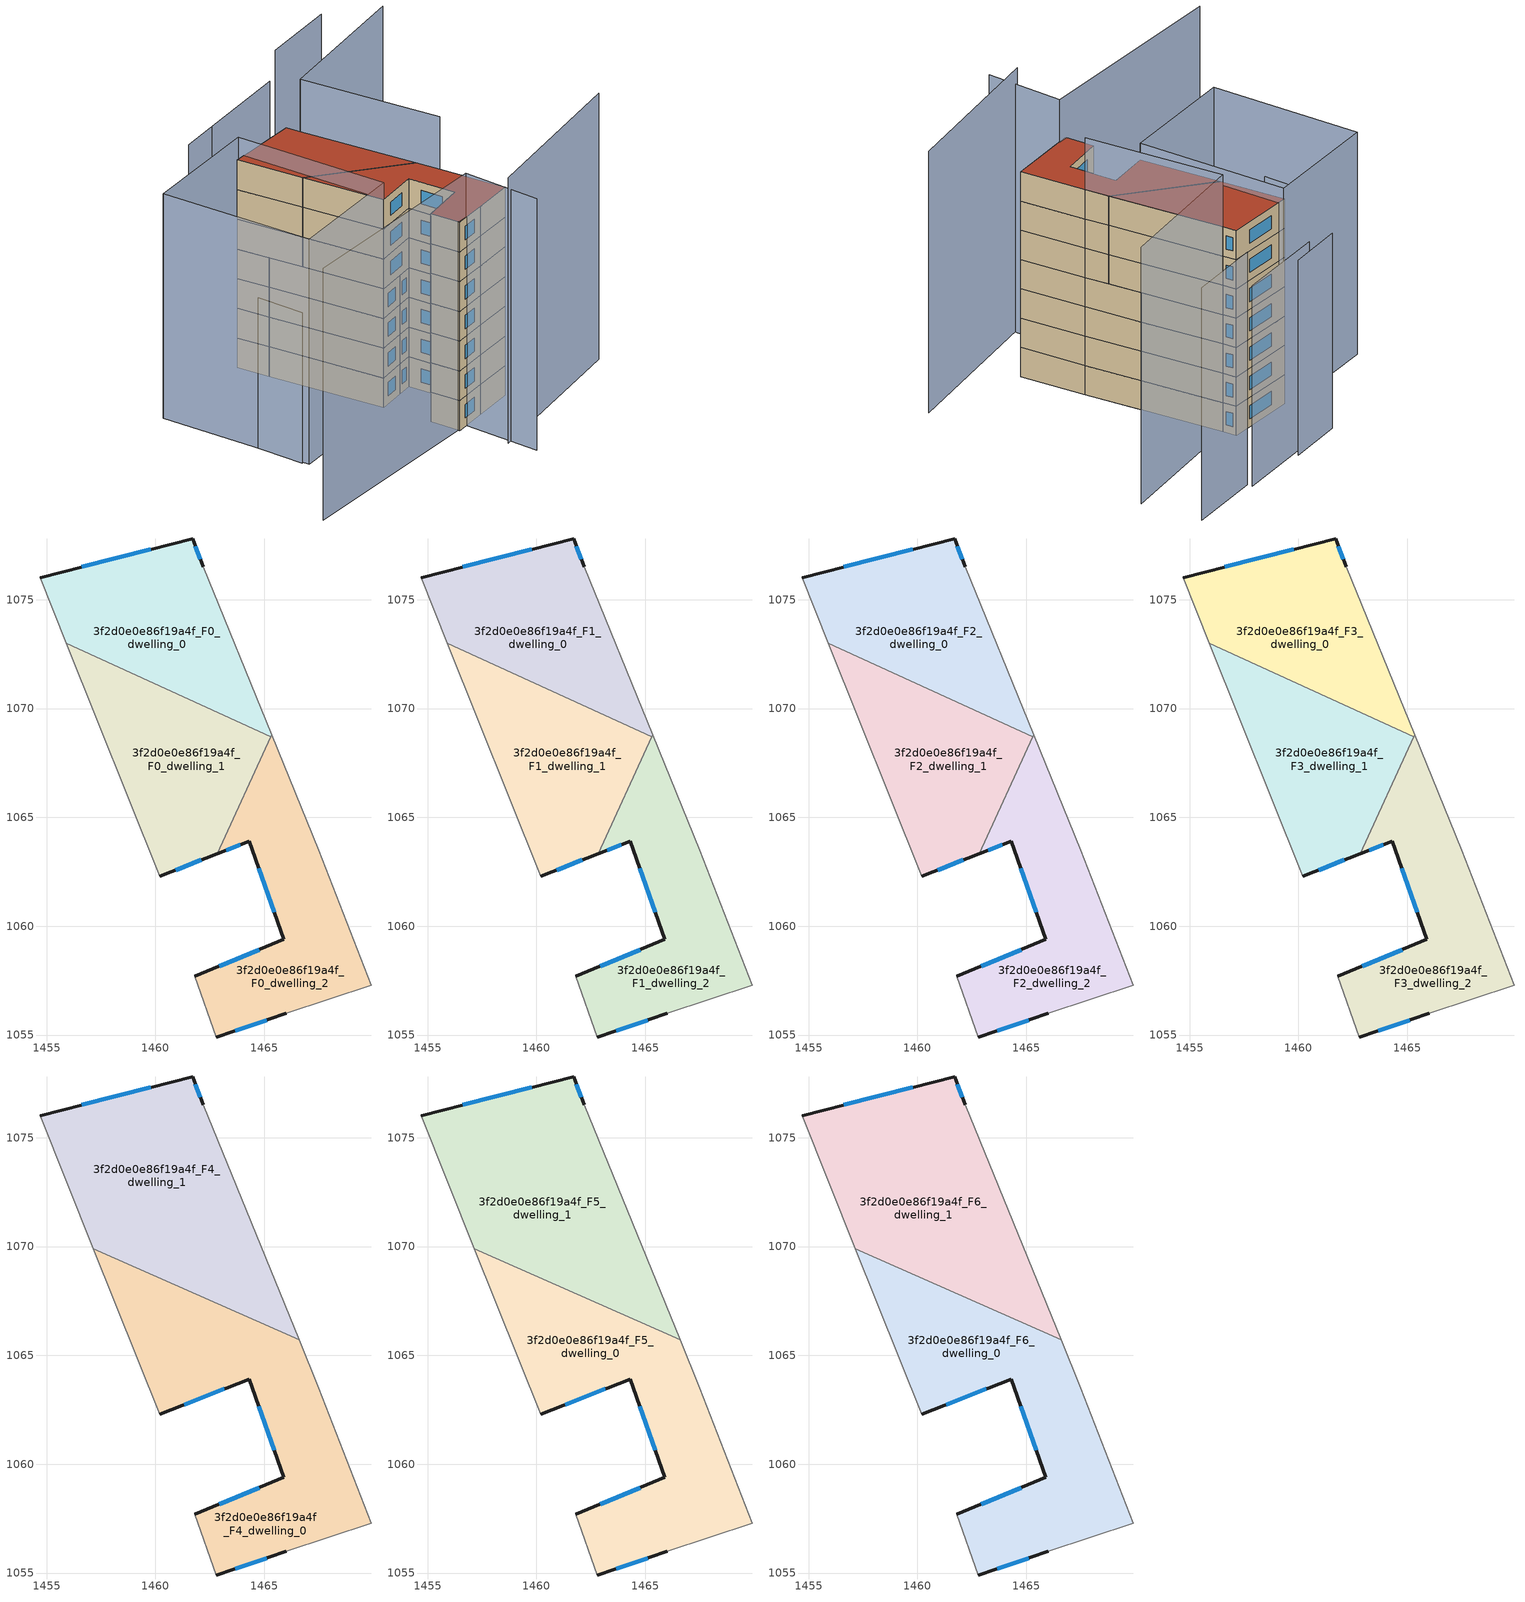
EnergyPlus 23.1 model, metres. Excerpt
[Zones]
3f2d0e0e86f19a4f_F0_dwelling_0
 floor ground (EU_floor_Construction): 1462.2,1076.51 1465.34,1068.79 1465.3,1068.7 1455.9,1073.01 1454.69,1076.01 1461.7,1077.81 z0
 wall outside (EU_wall_Construction): 1462.2,1076.51 1461.7,1077.81 1454.69,1076.01 z0:3
 wall adiabatic (EU_wall_Construction): 1465.34,1068.79 1462.2,1076.51 / 1454.69,1076.01 1455.9,1073.01 z0:3
 wall to 3f2d0e0e86f19a4f_F0_dwelling_1 (EU_wall_Construction): 1455.9,1073.01 1465.3,1068.7 z0:3
 wall to 3f2d0e0e86f19a4f_F0_dwelling_2 (EU_wall_Construction): 1465.3,1068.7 1465.34,1068.79 z0:3
 window (EU_Window_Construction): 1462.06,1076.87 1461.84,1077.45 / 1459.77,1077.31 1456.62,1076.5 z0.83:2.17
3f2d0e0e86f19a4f_F0_dwelling_1
 floor ground (EU_floor_Construction): 1465.3,1068.7 1462.84,1063.33 1460.19,1062.3 1455.9,1073.01 z0
 wall outside (EU_wall_Construction): 1460.19,1062.3 1462.84,1063.33 z0:3
 wall adiabatic (EU_wall_Construction): 1455.9,1073.01 1460.19,1062.3 z0:3
 wall to 3f2d0e0e86f19a4f_F0_dwelling_2 (EU_wall_Construction): 1462.84,1063.33 1465.3,1068.7 z0:3
 window (EU_Window_Construction): 1460.92,1062.58 1462.11,1063.05 z0.83:2.17
3f2d0e0e86f19a4f_F0_dwelling_2
 floor ground (EU_floor_Construction): 1465.34,1068.79 1467.5,1063.5 1469.9,1057.29 1466,1055.99 1462.79,1054.89 1461.79,1057.69 1465.9,1059.39 1464.3,1063.9 1462.84,1063.33 z0
 wall outside (EU_wall_Construction): 1462.79,1054.89 1466,1055.99 / 1462.84,1063.33 1464.3,1063.9 1465.9,1059.39 1461.79,1057.69 z0:3
 wall adiabatic (EU_wall_Construction): 1461.79,1057.69 1462.79,1054.89 / 1466,1055.99 1469.9,1057.29 1467.5,1063.5 1465.34,1068.79 z0:3
 window (EU_Window_Construction): 1463.68,1055.19 1465.11,1055.69 / 1464.77,1058.93 1462.92,1058.16 / 1464.74,1062.66 1465.46,1060.63 / 1463.24,1063.49 1463.9,1063.74 z0.83:2.17
3f2d0e0e86f19a4f_F1_dwelling_0
 floor to 3f2d0e0e86f19a4f_F0_dwelling_0 (EU_floor_Construction): 1462.2,1076.51 1465.34,1068.79 1465.3,1068.7 1455.9,1073.01 1454.69,1076.01 1461.7,1077.81 z3
 wall outside (EU_wall_Construction): 1462.2,1076.51 1461.7,1077.81 1454.69,1076.01 z3:6
 wall adiabatic (EU_wall_Construction): 1465.34,1068.79 1462.2,1076.51 / 1454.69,1076.01 1455.9,1073.01 z3:6
 wall to 3f2d0e0e86f19a4f_F1_dwelling_1 (EU_wall_Construction): 1455.9,1073.01 1465.3,1068.7 z3:6
 wall to 3f2d0e0e86f19a4f_F1_dwelling_2 (EU_wall_Construction): 1465.3,1068.7 1465.34,1068.79 z3:6
 window (EU_Window_Construction): 1462.06,1076.87 1461.84,1077.45 / 1459.77,1077.31 1456.62,1076.5 z3.83:5.17
3f2d0e0e86f19a4f_F1_dwelling_1
 floor to 3f2d0e0e86f19a4f_F0_dwelling_1 (EU_floor_Construction): 1465.3,1068.7 1462.84,1063.33 1460.19,1062.3 1455.9,1073.01 z3
 wall outside (EU_wall_Construction): 1460.19,1062.3 1462.84,1063.33 z3:6
 wall adiabatic (EU_wall_Construction): 1455.9,1073.01 1460.19,1062.3 z3:6
 wall to 3f2d0e0e86f19a4f_F1_dwelling_2 (EU_wall_Construction): 1462.84,1063.33 1465.3,1068.7 z3:6
 window (EU_Window_Construction): 1460.92,1062.58 1462.11,1063.05 z3.83:5.17
3f2d0e0e86f19a4f_F1_dwelling_2
 floor to 3f2d0e0e86f19a4f_F0_dwelling_2 (EU_floor_Construction): 1465.34,1068.79 1467.5,1063.5 1469.9,1057.29 1466,1055.99 1462.79,1054.89 1461.79,1057.69 1465.9,1059.39 1464.3,1063.9 1462.84,1063.33 z3
 wall outside (EU_wall_Construction): 1462.79,1054.89 1466,1055.99 / 1462.84,1063.33 1464.3,1063.9 1465.9,1059.39 1461.79,1057.69 z3:6
 wall adiabatic (EU_wall_Construction): 1461.79,1057.69 1462.79,1054.89 / 1466,1055.99 1469.9,1057.29 1467.5,1063.5 1465.34,1068.79 z3:6
 window (EU_Window_Construction): 1463.68,1055.19 1465.11,1055.69 / 1464.77,1058.93 1462.92,1058.16 / 1464.74,1062.66 1465.46,1060.63 / 1463.24,1063.49 1463.9,1063.74 z3.83:5.17
3f2d0e0e86f19a4f_F2_dwelling_0
 floor to 3f2d0e0e86f19a4f_F1_dwelling_0 (EU_floor_Construction): 1462.2,1076.51 1465.34,1068.79 1465.3,1068.7 1455.9,1073.01 1454.69,1076.01 1461.7,1077.81 z6
 wall outside (EU_wall_Construction): 1462.2,1076.51 1461.7,1077.81 1454.69,1076.01 z6:9
 wall adiabatic (EU_wall_Construction): 1465.34,1068.79 1462.2,1076.51 / 1454.69,1076.01 1455.9,1073.01 z6:9
 wall to 3f2d0e0e86f19a4f_F2_dwelling_1 (EU_wall_Construction): 1455.9,1073.01 1465.3,1068.7 z6:9
 wall to 3f2d0e0e86f19a4f_F2_dwelling_2 (EU_wall_Construction): 1465.3,1068.7 1465.34,1068.79 z6:9
 window (EU_Window_Construction): 1462.06,1076.87 1461.84,1077.45 / 1459.77,1077.31 1456.62,1076.5 z6.83:8.17
3f2d0e0e86f19a4f_F2_dwelling_1
 floor to 3f2d0e0e86f19a4f_F1_dwelling_1 (EU_floor_Construction): 1465.3,1068.7 1462.84,1063.33 1460.19,1062.3 1455.9,1073.01 z6
 wall outside (EU_wall_Construction): 1460.19,1062.3 1462.84,1063.33 z6:9
 wall adiabatic (EU_wall_Construction): 1455.9,1073.01 1460.19,1062.3 z6:9
 wall to 3f2d0e0e86f19a4f_F2_dwelling_2 (EU_wall_Construction): 1462.84,1063.33 1465.3,1068.7 z6:9
 window (EU_Window_Construction): 1460.92,1062.58 1462.11,1063.05 z6.83:8.17
3f2d0e0e86f19a4f_F2_dwelling_2
 floor to 3f2d0e0e86f19a4f_F1_dwelling_2 (EU_floor_Construction): 1465.34,1068.79 1467.5,1063.5 1469.9,1057.29 1466,1055.99 1462.79,1054.89 1461.79,1057.69 1465.9,1059.39 1464.3,1063.9 1462.84,1063.33 z6
 wall outside (EU_wall_Construction): 1462.79,1054.89 1466,1055.99 / 1462.84,1063.33 1464.3,1063.9 1465.9,1059.39 1461.79,1057.69 z6:9
 wall adiabatic (EU_wall_Construction): 1461.79,1057.69 1462.79,1054.89 / 1466,1055.99 1469.9,1057.29 1467.5,1063.5 1465.34,1068.79 z6:9
 window (EU_Window_Construction): 1463.68,1055.19 1465.11,1055.69 / 1464.77,1058.93 1462.92,1058.16 / 1464.74,1062.66 1465.46,1060.63 / 1463.24,1063.49 1463.9,1063.74 z6.83:8.17
3f2d0e0e86f19a4f_F3_dwelling_0
 floor to 3f2d0e0e86f19a4f_F2_dwelling_0 (EU_floor_Construction): 1462.2,1076.51 1465.34,1068.79 1465.3,1068.7 1455.9,1073.01 1454.69,1076.01 1461.7,1077.81 z9
 wall outside (EU_wall_Construction): 1462.2,1076.51 1461.7,1077.81 1454.69,1076.01 z9:12
 wall adiabatic (EU_wall_Construction): 1465.34,1068.79 1462.2,1076.51 / 1454.69,1076.01 1455.9,1073.01 z9:12
 wall to 3f2d0e0e86f19a4f_F3_dwelling_1 (EU_wall_Construction): 1455.9,1073.01 1465.3,1068.7 z9:12
 wall to 3f2d0e0e86f19a4f_F3_dwelling_2 (EU_wall_Construction): 1465.3,1068.7 1465.34,1068.79 z9:12
 window (EU_Window_Construction): 1462.06,1076.87 1461.84,1077.45 / 1459.77,1077.31 1456.62,1076.5 z9.83:11.17
3f2d0e0e86f19a4f_F3_dwelling_1
 floor to 3f2d0e0e86f19a4f_F2_dwelling_1 (EU_floor_Construction): 1465.3,1068.7 1462.84,1063.33 1460.19,1062.3 1455.9,1073.01 z9
 wall outside (EU_wall_Construction): 1460.19,1062.3 1462.84,1063.33 z9:12
 wall adiabatic (EU_wall_Construction): 1455.9,1073.01 1460.19,1062.3 z9:12
 wall to 3f2d0e0e86f19a4f_F3_dwelling_2 (EU_wall_Construction): 1462.84,1063.33 1465.3,1068.7 z9:12
 window (EU_Window_Construction): 1460.92,1062.58 1462.11,1063.05 z9.83:11.17
3f2d0e0e86f19a4f_F3_dwelling_2
 floor to 3f2d0e0e86f19a4f_F2_dwelling_2 (EU_floor_Construction): 1465.34,1068.79 1467.5,1063.5 1469.9,1057.29 1466,1055.99 1462.79,1054.89 1461.79,1057.69 1465.9,1059.39 1464.3,1063.9 1462.84,1063.33 z9
 wall outside (EU_wall_Construction): 1462.79,1054.89 1466,1055.99 / 1462.84,1063.33 1464.3,1063.9 1465.9,1059.39 1461.79,1057.69 z9:12
 wall adiabatic (EU_wall_Construction): 1461.79,1057.69 1462.79,1054.89 / 1466,1055.99 1469.9,1057.29 1467.5,1063.5 1465.34,1068.79 z9:12
 window (EU_Window_Construction): 1463.68,1055.19 1465.11,1055.69 / 1464.77,1058.93 1462.92,1058.16 / 1464.74,1062.66 1465.46,1060.63 / 1463.24,1063.49 1463.9,1063.74 z9.83:11.17
3f2d0e0e86f19a4f_F4_dwelling_0
 floor to 3f2d0e0e86f19a4f_F3_dwelling_2 (EU_floor_Construction): 1466.6,1065.71 1467.5,1063.5 1469.9,1057.29 1466,1055.99 1462.79,1054.89 1461.79,1057.69 1465.9,1059.39 1464.3,1063.9 1462.84,1063.33 1464.38,1066.69 z12
 floor to 3f2d0e0e86f19a4f_F3_dwelling_1 (EU_floor_Construction): 1464.38,1066.69 1462.84,1063.33 1460.19,1062.3 1457.15,1069.9 z12
 wall outside (EU_wall_Construction): 1460.19,1062.3 1464.3,1063.9 1465.9,1059.39 1461.79,1057.69 / 1462.79,1054.89 1466,1055.99 z12:15
 wall adiabatic (EU_wall_Construction): 1461.79,1057.69 1462.79,1054.89 / 1457.14,1069.9 1460.19,1062.3 / 1466,1055.99 1469.9,1057.29 1467.5,1063.5 1466.6,1065.71 z12:15
 wall to 3f2d0e0e86f19a4f_F4_dwelling_1 (EU_wall_Construction): 1466.6,1065.71 1457.14,1069.9 z12:15
 window (EU_Window_Construction): 1464.77,1058.93 1462.92,1058.16 / 1464.74,1062.66 1465.46,1060.63 / 1461.32,1062.74 1463.17,1063.46 / 1463.68,1055.19 1465.11,1055.69 z12.83:14.17
3f2d0e0e86f19a4f_F4_dwelling_1
 floor to 3f2d0e0e86f19a4f_F3_dwelling_0 (EU_floor_Construction): 1462.2,1076.51 1465.34,1068.79 1465.3,1068.7 1455.9,1073.01 1454.69,1076.01 1461.7,1077.81 z12
 floor to 3f2d0e0e86f19a4f_F3_dwelling_2 (EU_floor_Construction): 1465.34,1068.79 1466.6,1065.71 1464.38,1066.69 z12
 floor to 3f2d0e0e86f19a4f_F3_dwelling_1 (EU_floor_Construction): 1465.3,1068.7 1464.38,1066.69 1457.15,1069.9 1455.9,1073.01 z12
 wall outside (EU_wall_Construction): 1462.2,1076.51 1461.7,1077.81 1454.69,1076.01 z12:15
 wall adiabatic (EU_wall_Construction): 1466.6,1065.71 1462.2,1076.51 / 1454.69,1076.01 1457.14,1069.9 z12:15
 window (EU_Window_Construction): 1459.77,1077.31 1456.62,1076.5 / 1462.06,1076.87 1461.84,1077.45 z12.83:14.17
3f2d0e0e86f19a4f_F5_dwelling_0
 floor to 3f2d0e0e86f19a4f_F4_dwelling_0 (EU_floor_Construction): 1466.6,1065.71 1467.5,1063.5 1469.9,1057.29 1466,1055.99 1462.79,1054.89 1461.79,1057.69 1465.9,1059.39 1464.3,1063.9 1460.19,1062.3 1457.14,1069.9 z15
 wall outside (EU_wall_Construction): 1460.19,1062.3 1464.3,1063.9 1465.9,1059.39 1461.79,1057.69 / 1462.79,1054.89 1466,1055.99 z15:18
 wall adiabatic (EU_wall_Construction): 1461.79,1057.69 1462.79,1054.89 / 1457.14,1069.9 1460.19,1062.3 / 1466,1055.99 1469.9,1057.29 1467.5,1063.5 1466.6,1065.71 z15:18
 wall to 3f2d0e0e86f19a4f_F5_dwelling_1 (EU_wall_Construction): 1466.6,1065.71 1457.14,1069.9 z15:18
 window (EU_Window_Construction): 1464.77,1058.93 1462.92,1058.16 / 1464.74,1062.66 1465.46,1060.63 / 1461.32,1062.74 1463.17,1063.46 / 1463.68,1055.19 1465.11,1055.69 z15.83:17.17
3f2d0e0e86f19a4f_F5_dwelling_1
 floor to 3f2d0e0e86f19a4f_F4_dwelling_1 (EU_floor_Construction): 1462.2,1076.51 1466.6,1065.71 1457.14,1069.9 1454.69,1076.01 1461.7,1077.81 z15
 wall outside (EU_wall_Construction): 1462.2,1076.51 1461.7,1077.81 1454.69,1076.01 z15:18
 wall adiabatic (EU_wall_Construction): 1466.6,1065.71 1462.2,1076.51 / 1454.69,1076.01 1457.14,1069.9 z15:18
 window (EU_Window_Construction): 1459.77,1077.31 1456.62,1076.5 / 1462.06,1076.87 1461.84,1077.45 z15.83:17.17
3f2d0e0e86f19a4f_F6_dwelling_0
 floor to 3f2d0e0e86f19a4f_F5_dwelling_0 (EU_floor_Construction): 1466.6,1065.71 1467.5,1063.5 1469.9,1057.29 1466,1055.99 1462.79,1054.89 1461.79,1057.69 1465.9,1059.39 1464.3,1063.9 1460.19,1062.3 1457.14,1069.9 z18
 wall outside (EU_wall_Construction): 1460.19,1062.3 1464.3,1063.9 1465.9,1059.39 1461.79,1057.69 / 1462.79,1054.89 1466,1055.99 z18:21
 wall adiabatic (EU_wall_Construction): 1461.79,1057.69 1462.79,1054.89 / 1457.14,1069.9 1460.19,1062.3 / 1466,1055.99 1469.9,1057.29 1467.5,1063.5 1466.6,1065.71 z18:21
 wall to 3f2d0e0e86f19a4f_F6_dwelling_1 (EU_wall_Construction): 1466.6,1065.71 1457.14,1069.9 z18:21
 window (EU_Window_Construction): 1464.77,1058.93 1462.92,1058.16 / 1464.74,1062.66 1465.46,1060.63 / 1461.32,1062.74 1463.17,1063.46 / 1463.68,1055.19 1465.11,1055.69 z18.83:20.17
 roof outside (EU_roof_Construction): 1469.9,1057.29 1467.5,1063.5 1466.6,1065.71 1457.14,1069.9 1460.19,1062.3 1464.3,1063.9 1465.9,1059.39 1461.79,1057.69 1462.79,1054.89 1466,1055.99 z21
3f2d0e0e86f19a4f_F6_dwelling_1
 floor to 3f2d0e0e86f19a4f_F5_dwelling_1 (EU_floor_Construction): 1462.2,1076.51 1466.6,1065.71 1457.14,1069.9 1454.69,1076.01 1461.7,1077.81 z18
 wall outside (EU_wall_Construction): 1462.2,1076.51 1461.7,1077.81 1454.69,1076.01 z18:21
 wall adiabatic (EU_wall_Construction): 1466.6,1065.71 1462.2,1076.51 / 1454.69,1076.01 1457.14,1069.9 z18:21
 window (EU_Window_Construction): 1459.77,1077.31 1456.62,1076.5 / 1462.06,1076.87 1461.84,1077.45 z18.83:20.17
 roof outside (EU_roof_Construction): 1466.6,1065.71 1462.2,1076.51 1461.7,1077.81 1454.69,1076.01 1457.14,1069.9 z21
shading: 1464.67,1050.38 1480.43,1057.24 z0:26.8; 1443.28,1049.89 1463.83,1055.32 / 1463.83,1055.32 1465.81,1047.82 z0:25.4; 1460.76,1062.45 1462.79,1054.89 z0:17.7; 1444.27,1073.12 1448.3,1059 z0:15.2; 1448.67,1058.5 1443.89,1073.01 / 1443.89,1073.01 1455.41,1076.81 / 1455.41,1076.81 1460.19,1062.3 / 1460.19,1062.3 1448.67,1058.5 z0:22.7; 1467.5,1063.48 1462.2,1076.51 / 1462.2,1076.51 1476.16,1082.19 z0:26.3; 1459.7,1084.11 1454.19,1082.2 z0:20; 1466.41,1085.91 1457.35,1082.8 z0:20.5; 1473.83,1087.89 1466.58,1085.4 z0:23.8
[Building]
EU S2 Campaign: North Axis=0; Terrain=City; Solar Distribution=FullExterior
[Site:Location]
Lyon-Bron: Latitude=45.75; Longitude=5; Time Zone=1; Elevation=198
[SizingPeriod:WeatherFileDays]
AnnualSizingPeriod: Begin Month=1; Begin Day of Month=1; End Month=12; End Day of Month=31; Day of Week for Start Day=Monday; Use Weather File Daylight Saving Period=No; Use Weather File Rain and Snow Indicators=No
[MATERIAL]
EU_InternalMass_Material: Roughness=MediumRough; Thickness=0.1; Conductivity=1; Density=1800; Specific Heat=900; Thermal Absorptance=0.9; Solar Absorptance=0.7; Visible Absorptance=0.7
[MATERIAL:NOMASS] Roughness=MediumRough; Thermal Absorptance=0.9; Solar Absorptance=0.7; Visible Absorptance=0.7
Name | Thermal Resistance
EU_wall_NoMass | 0.87146
EU_roof_NoMass | 0.842276
EU_floor_NoMass | 0.496999
[WINDOWMATERIAL:SIMPLEGLAZINGSYSTEM]
EU_Window_SimpleGlazing: UFactor=2.2525; Solar Heat Gain Coefficient=0.76; Visible Transmittance=0.76
[CONSTRUCTION]
EU_wall_Construction: EU_wall_NoMass
EU_roof_Construction: EU_roof_NoMass
EU_floor_Construction: EU_floor_NoMass
EU_Window_Construction: EU_Window_SimpleGlazing
EU_InternalMass_Construction: EU_InternalMass_Material
[ZONE] Type=1; Multiplier=1; Ceiling Height=autocalculate; Floor Area=autocalculate; Part of Total Floor Area=Yes
Name | Volume
3f2d0e0e86f19a4f_F0_dwelling_0; 3f2d0e0e86f19a4f_F1_dwelling_0; 3f2d0e0e86f19a4f_F2_dwelling_0; 3f2d0e0e86f19a4f_F3_dwelling_0 | 140.739
3f2d0e0e86f19a4f_F4_dwelling_0; 3f2d0e0e86f19a4f_F5_dwelling_0; 3f2d0e0e86f19a4f_F6_dwelling_0 | 211.133
3f2d0e0e86f19a4f_F0_dwelling_1; 3f2d0e0e86f19a4f_F1_dwelling_1; 3f2d0e0e86f19a4f_F2_dwelling_1; 3f2d0e0e86f19a4f_F3_dwelling_1 | 140.751
3f2d0e0e86f19a4f_F4_dwelling_1; 3f2d0e0e86f19a4f_F5_dwelling_1; 3f2d0e0e86f19a4f_F6_dwelling_1 | 211.128
3f2d0e0e86f19a4f_F0_dwelling_2; 3f2d0e0e86f19a4f_F1_dwelling_2; 3f2d0e0e86f19a4f_F2_dwelling_2; 3f2d0e0e86f19a4f_F3_dwelling_2 | 140.754
[INTERNALMASS] Construction=EU_InternalMass_Construction
Name | Zone or ZoneList | Surface Area
3f2d0e0e86f19a4f_F0_dwelling_0_EU_InternalMass | 3f2d0e0e86f19a4f_F0_dwelling_0 | 46.9138
3f2d0e0e86f19a4f_F0_dwelling_1_EU_InternalMass | 3f2d0e0e86f19a4f_F0_dwelling_1 | 46.9187
3f2d0e0e86f19a4f_F0_dwelling_2_EU_InternalMass | 3f2d0e0e86f19a4f_F0_dwelling_2 | 46.9178
3f2d0e0e86f19a4f_F1_dwelling_0_EU_InternalMass | 3f2d0e0e86f19a4f_F1_dwelling_0 | 46.9138
3f2d0e0e86f19a4f_F1_dwelling_1_EU_InternalMass | 3f2d0e0e86f19a4f_F1_dwelling_1 | 46.9187
3f2d0e0e86f19a4f_F1_dwelling_2_EU_InternalMass | 3f2d0e0e86f19a4f_F1_dwelling_2 | 46.9178
3f2d0e0e86f19a4f_F2_dwelling_0_EU_InternalMass | 3f2d0e0e86f19a4f_F2_dwelling_0 | 46.9138
3f2d0e0e86f19a4f_F2_dwelling_1_EU_InternalMass | 3f2d0e0e86f19a4f_F2_dwelling_1 | 46.9187
3f2d0e0e86f19a4f_F2_dwelling_2_EU_InternalMass | 3f2d0e0e86f19a4f_F2_dwelling_2 | 46.9178
3f2d0e0e86f19a4f_F3_dwelling_0_EU_InternalMass | 3f2d0e0e86f19a4f_F3_dwelling_0 | 46.9138
3f2d0e0e86f19a4f_F3_dwelling_1_EU_InternalMass | 3f2d0e0e86f19a4f_F3_dwelling_1 | 46.9187
3f2d0e0e86f19a4f_F3_dwelling_2_EU_InternalMass | 3f2d0e0e86f19a4f_F3_dwelling_2 | 46.9178
3f2d0e0e86f19a4f_F4_dwelling_0_EU_InternalMass | 3f2d0e0e86f19a4f_F4_dwelling_0 | 70.3773
3f2d0e0e86f19a4f_F4_dwelling_1_EU_InternalMass | 3f2d0e0e86f19a4f_F4_dwelling_1 | 70.3762
3f2d0e0e86f19a4f_F5_dwelling_0_EU_InternalMass | 3f2d0e0e86f19a4f_F5_dwelling_0 | 70.3773
3f2d0e0e86f19a4f_F5_dwelling_1_EU_InternalMass | 3f2d0e0e86f19a4f_F5_dwelling_1 | 70.3762
3f2d0e0e86f19a4f_F6_dwelling_0_EU_InternalMass | 3f2d0e0e86f19a4f_F6_dwelling_0 | 70.3773
3f2d0e0e86f19a4f_F6_dwelling_1_EU_InternalMass | 3f2d0e0e86f19a4f_F6_dwelling_1 | 70.3762
[OTHEREQUIPMENT] Fuel Type=Electricity; Design Level Calculation Method=Watts/Area; Power per Zone Floor Area=1; Fraction Latent=0; Fraction Radiant=0; Fraction Lost=0; Carbon Dioxide Generation Rate=0; EndUse Subcategory=EU_Step8_InternalGains
Name | Zone or ZoneList or Space or SpaceList | Schedule
EU_Step8_InternalGain_3f2d0e0e86f19a4f_F0_dwelling_0_f000 | 3f2d0e0e86f19a4f_F0_dwelling_0 | EU_Step8_GainSchedule_3f2d0e0e86f19a4f_F0_dwelling_0_f000
EU_Step8_InternalGain_3f2d0e0e86f19a4f_F0_dwelling_1_f000 | 3f2d0e0e86f19a4f_F0_dwelling_1 | EU_Step8_GainSchedule_3f2d0e0e86f19a4f_F0_dwelling_1_f000
EU_Step8_InternalGain_3f2d0e0e86f19a4f_F0_dwelling_2_f000 | 3f2d0e0e86f19a4f_F0_dwelling_2 | EU_Step8_GainSchedule_3f2d0e0e86f19a4f_F0_dwelling_2_f000
EU_Step8_InternalGain_3f2d0e0e86f19a4f_F1_dwelling_0_f000 | 3f2d0e0e86f19a4f_F1_dwelling_0 | EU_Step8_GainSchedule_3f2d0e0e86f19a4f_F1_dwelling_0_f000
EU_Step8_InternalGain_3f2d0e0e86f19a4f_F1_dwelling_1_f000 | 3f2d0e0e86f19a4f_F1_dwelling_1 | EU_Step8_GainSchedule_3f2d0e0e86f19a4f_F1_dwelling_1_f000
EU_Step8_InternalGain_3f2d0e0e86f19a4f_F1_dwelling_2_f000 | 3f2d0e0e86f19a4f_F1_dwelling_2 | EU_Step8_GainSchedule_3f2d0e0e86f19a4f_F1_dwelling_2_f000
EU_Step8_InternalGain_3f2d0e0e86f19a4f_F2_dwelling_0_f000 | 3f2d0e0e86f19a4f_F2_dwelling_0 | EU_Step8_GainSchedule_3f2d0e0e86f19a4f_F2_dwelling_0_f000
EU_Step8_InternalGain_3f2d0e0e86f19a4f_F2_dwelling_1_f000 | 3f2d0e0e86f19a4f_F2_dwelling_1 | EU_Step8_GainSchedule_3f2d0e0e86f19a4f_F2_dwelling_1_f000
EU_Step8_InternalGain_3f2d0e0e86f19a4f_F2_dwelling_2_f000 | 3f2d0e0e86f19a4f_F2_dwelling_2 | EU_Step8_GainSchedule_3f2d0e0e86f19a4f_F2_dwelling_2_f000
EU_Step8_InternalGain_3f2d0e0e86f19a4f_F3_dwelling_0_f000 | 3f2d0e0e86f19a4f_F3_dwelling_0 | EU_Step8_GainSchedule_3f2d0e0e86f19a4f_F3_dwelling_0_f000
EU_Step8_InternalGain_3f2d0e0e86f19a4f_F3_dwelling_1_f000 | 3f2d0e0e86f19a4f_F3_dwelling_1 | EU_Step8_GainSchedule_3f2d0e0e86f19a4f_F3_dwelling_1_f000
EU_Step8_InternalGain_3f2d0e0e86f19a4f_F3_dwelling_2_f000 | 3f2d0e0e86f19a4f_F3_dwelling_2 | EU_Step8_GainSchedule_3f2d0e0e86f19a4f_F3_dwelling_2_f000
EU_Step8_InternalGain_3f2d0e0e86f19a4f_F4_dwelling_0_f000 | 3f2d0e0e86f19a4f_F4_dwelling_0 | EU_Step8_GainSchedule_3f2d0e0e86f19a4f_F4_dwelling_0_f000
EU_Step8_InternalGain_3f2d0e0e86f19a4f_F4_dwelling_1_f000 | 3f2d0e0e86f19a4f_F4_dwelling_1 | EU_Step8_GainSchedule_3f2d0e0e86f19a4f_F4_dwelling_1_f000
EU_Step8_InternalGain_3f2d0e0e86f19a4f_F5_dwelling_0_f000 | 3f2d0e0e86f19a4f_F5_dwelling_0 | EU_Step8_GainSchedule_3f2d0e0e86f19a4f_F5_dwelling_0_f000
EU_Step8_InternalGain_3f2d0e0e86f19a4f_F5_dwelling_1_f000 | 3f2d0e0e86f19a4f_F5_dwelling_1 | EU_Step8_GainSchedule_3f2d0e0e86f19a4f_F5_dwelling_1_f000
EU_Step8_InternalGain_3f2d0e0e86f19a4f_F6_dwelling_0_f000 | 3f2d0e0e86f19a4f_F6_dwelling_0 | EU_Step8_GainSchedule_3f2d0e0e86f19a4f_F6_dwelling_0_f000
EU_Step8_InternalGain_3f2d0e0e86f19a4f_F6_dwelling_1_f000 | 3f2d0e0e86f19a4f_F6_dwelling_1 | EU_Step8_GainSchedule_3f2d0e0e86f19a4f_F6_dwelling_1_f000
[ZONEVENTILATION:DESIGNFLOWRATE] Schedule=EU_AlwaysOn; Design Flow Rate Calculation Method=AirChanges/Hour; Air Changes per Hour=0.425; Ventilation Type=Natural; Fan Pressure Rise=0; Fan Total Efficiency=1; Constant Term Coefficient=1; Temperature Term Coefficient=0; Velocity Term Coefficient=0; Velocity Squared Term Coefficient=0; Minimum Indoor Temperature=-100; Maximum Indoor Temperature=100; Delta Temperature=-100; Minimum Outdoor Temperature=-100; Maximum Outdoor Temperature=100; Maximum Wind Speed=40
Name | Zone or ZoneList or Space or SpaceList
EU_ConstantAir_3f2d0e0e86f19a4f_F0_dwelling_0 | 3f2d0e0e86f19a4f_F0_dwelling_0
EU_ConstantAir_3f2d0e0e86f19a4f_F0_dwelling_1 | 3f2d0e0e86f19a4f_F0_dwelling_1
EU_ConstantAir_3f2d0e0e86f19a4f_F0_dwelling_2 | 3f2d0e0e86f19a4f_F0_dwelling_2
EU_ConstantAir_3f2d0e0e86f19a4f_F1_dwelling_0 | 3f2d0e0e86f19a4f_F1_dwelling_0
EU_ConstantAir_3f2d0e0e86f19a4f_F1_dwelling_1 | 3f2d0e0e86f19a4f_F1_dwelling_1
EU_ConstantAir_3f2d0e0e86f19a4f_F1_dwelling_2 | 3f2d0e0e86f19a4f_F1_dwelling_2
EU_ConstantAir_3f2d0e0e86f19a4f_F2_dwelling_0 | 3f2d0e0e86f19a4f_F2_dwelling_0
EU_ConstantAir_3f2d0e0e86f19a4f_F2_dwelling_1 | 3f2d0e0e86f19a4f_F2_dwelling_1
EU_ConstantAir_3f2d0e0e86f19a4f_F2_dwelling_2 | 3f2d0e0e86f19a4f_F2_dwelling_2
EU_ConstantAir_3f2d0e0e86f19a4f_F3_dwelling_0 | 3f2d0e0e86f19a4f_F3_dwelling_0
EU_ConstantAir_3f2d0e0e86f19a4f_F3_dwelling_1 | 3f2d0e0e86f19a4f_F3_dwelling_1
EU_ConstantAir_3f2d0e0e86f19a4f_F3_dwelling_2 | 3f2d0e0e86f19a4f_F3_dwelling_2
EU_ConstantAir_3f2d0e0e86f19a4f_F4_dwelling_0 | 3f2d0e0e86f19a4f_F4_dwelling_0
EU_ConstantAir_3f2d0e0e86f19a4f_F4_dwelling_1 | 3f2d0e0e86f19a4f_F4_dwelling_1
EU_ConstantAir_3f2d0e0e86f19a4f_F5_dwelling_0 | 3f2d0e0e86f19a4f_F5_dwelling_0
EU_ConstantAir_3f2d0e0e86f19a4f_F5_dwelling_1 | 3f2d0e0e86f19a4f_F5_dwelling_1
EU_ConstantAir_3f2d0e0e86f19a4f_F6_dwelling_0 | 3f2d0e0e86f19a4f_F6_dwelling_0
EU_ConstantAir_3f2d0e0e86f19a4f_F6_dwelling_1 | 3f2d0e0e86f19a4f_F6_dwelling_1
[HVACTEMPLATE:THERMOSTAT] Constant Heating Setpoint=20; Constant Cooling Setpoint=50
EU_HeatOnly_3f2d0e0e86f19a4f_F0_dwelling_0; EU_HeatOnly_3f2d0e0e86f19a4f_F0_dwelling_1; EU_HeatOnly_3f2d0e0e86f19a4f_F0_dwelling_2; EU_HeatOnly_3f2d0e0e86f19a4f_F1_dwelling_0; EU_HeatOnly_3f2d0e0e86f19a4f_F1_dwelling_1; EU_HeatOnly_3f2d0e0e86f19a4f_F1_dwelling_2; EU_HeatOnly_3f2d0e0e86f19a4f_F2_dwelling_0; EU_HeatOnly_3f2d0e0e86f19a4f_F2_dwelling_1; EU_HeatOnly_3f2d0e0e86f19a4f_F2_dwelling_2; EU_HeatOnly_3f2d0e0e86f19a4f_F3_dwelling_0; EU_HeatOnly_3f2d0e0e86f19a4f_F3_dwelling_1; EU_HeatOnly_3f2d0e0e86f19a4f_F3_dwelling_2; EU_HeatOnly_3f2d0e0e86f19a4f_F4_dwelling_0; EU_HeatOnly_3f2d0e0e86f19a4f_F4_dwelling_1; EU_HeatOnly_3f2d0e0e86f19a4f_F5_dwelling_0; EU_HeatOnly_3f2d0e0e86f19a4f_F5_dwelling_1; EU_HeatOnly_3f2d0e0e86f19a4f_F6_dwelling_0; EU_HeatOnly_3f2d0e0e86f19a4f_F6_dwelling_1
[HVACTEMPLATE:ZONE:IDEALLOADSAIRSYSTEM] System Availability Schedule=EU_AlwaysOn; Maximum Heating Supply Air Temperature=50; Minimum Cooling Supply Air Temperature=13; Maximum Heating Supply Air Humidity Ratio=0.0156; Minimum Cooling Supply Air Humidity Ratio=0.0077; Heating Limit=NoLimit; Cooling Limit=NoLimit; Heating Availability Schedule=EU_AlwaysOn; Cooling Availability Schedule=EU_CoolingOff; Dehumidification Control Type=ConstantSensibleHeatRatio; Cooling Sensible Heat Ratio=0.7; Dehumidification Setpoint=60; Humidification Control Type=None; Humidification Setpoint=30; Outdoor Air Method=None; Outdoor Air Flow Rate per Person=0.00944; Outdoor Air Flow Rate per Zone Floor Area=0; Outdoor Air Flow Rate per Zone=0; Demand Controlled Ventilation Type=None; Outdoor Air Economizer Type=NoEconomizer; Heat Recovery Type=None; Sensible Heat Recovery Effectiveness=0.7; Latent Heat Recovery Effectiveness=0.65
Name | Template Thermostat
3f2d0e0e86f19a4f_F0_dwelling_0 | EU_HeatOnly_3f2d0e0e86f19a4f_F0_dwelling_0
3f2d0e0e86f19a4f_F0_dwelling_1 | EU_HeatOnly_3f2d0e0e86f19a4f_F0_dwelling_1
3f2d0e0e86f19a4f_F0_dwelling_2 | EU_HeatOnly_3f2d0e0e86f19a4f_F0_dwelling_2
3f2d0e0e86f19a4f_F1_dwelling_0 | EU_HeatOnly_3f2d0e0e86f19a4f_F1_dwelling_0
3f2d0e0e86f19a4f_F1_dwelling_1 | EU_HeatOnly_3f2d0e0e86f19a4f_F1_dwelling_1
3f2d0e0e86f19a4f_F1_dwelling_2 | EU_HeatOnly_3f2d0e0e86f19a4f_F1_dwelling_2
3f2d0e0e86f19a4f_F2_dwelling_0 | EU_HeatOnly_3f2d0e0e86f19a4f_F2_dwelling_0
3f2d0e0e86f19a4f_F2_dwelling_1 | EU_HeatOnly_3f2d0e0e86f19a4f_F2_dwelling_1
3f2d0e0e86f19a4f_F2_dwelling_2 | EU_HeatOnly_3f2d0e0e86f19a4f_F2_dwelling_2
3f2d0e0e86f19a4f_F3_dwelling_0 | EU_HeatOnly_3f2d0e0e86f19a4f_F3_dwelling_0
3f2d0e0e86f19a4f_F3_dwelling_1 | EU_HeatOnly_3f2d0e0e86f19a4f_F3_dwelling_1
3f2d0e0e86f19a4f_F3_dwelling_2 | EU_HeatOnly_3f2d0e0e86f19a4f_F3_dwelling_2
3f2d0e0e86f19a4f_F4_dwelling_0 | EU_HeatOnly_3f2d0e0e86f19a4f_F4_dwelling_0
3f2d0e0e86f19a4f_F4_dwelling_1 | EU_HeatOnly_3f2d0e0e86f19a4f_F4_dwelling_1
3f2d0e0e86f19a4f_F5_dwelling_0 | EU_HeatOnly_3f2d0e0e86f19a4f_F5_dwelling_0
3f2d0e0e86f19a4f_F5_dwelling_1 | EU_HeatOnly_3f2d0e0e86f19a4f_F5_dwelling_1
3f2d0e0e86f19a4f_F6_dwelling_0 | EU_HeatOnly_3f2d0e0e86f19a4f_F6_dwelling_0
3f2d0e0e86f19a4f_F6_dwelling_1 | EU_HeatOnly_3f2d0e0e86f19a4f_F6_dwelling_1
[SIZING:ZONE] Zone Cooling Design Supply Air Temperature Input Method=SupplyAirTemperature; Zone Cooling Design Supply Air Temperature=13; Zone Heating Design Supply Air Temperature Input Method=SupplyAirTemperature; Zone Heating Design Supply Air Temperature=50; Zone Cooling Design Supply Air Humidity Ratio=0.008; Zone Heating Design Supply Air Humidity Ratio=0.008; Cooling Design Air Flow Method=DesignDay; Cooling Design Air Flow Rate=0; Cooling Minimum Air Flow per Zone Floor Area=0.000762; Cooling Minimum Air Flow=0; Cooling Minimum Air Flow Fraction=0.2; Heating Design Air Flow Method=DesignDay; Heating Design Air Flow Rate=0; Heating Maximum Air Flow per Zone Floor Area=0.002032; Heating Maximum Air Flow=0.141576; Heating Maximum Air Flow Fraction=0.3; Account for Dedicated Outdoor Air System=No; Dedicated Outdoor Air System Control Strategy=NeutralSupplyAir; Dedicated Outdoor Air Low Setpoint Temperature for Design=autosize; Dedicated Outdoor Air High Setpoint Temperature for Design=autosize; Zone Load Sizing Method=Sensible Load Only No Latent Load; Zone Latent Cooling Design Supply Air Humidity Ratio Input Method=HumidityRatioDifference; Zone Cooling Design Supply Air Humidity Ratio Difference=0.005; Zone Latent Heating Design Supply Air Humidity Ratio Input Method=HumidityRatioDifference; Zone Humidification Design Supply Air Humidity Ratio Difference=0.005
3f2d0e0e86f19a4f_F0_dwelling_0; 3f2d0e0e86f19a4f_F0_dwelling_1; 3f2d0e0e86f19a4f_F0_dwelling_2; 3f2d0e0e86f19a4f_F1_dwelling_0; 3f2d0e0e86f19a4f_F1_dwelling_1; 3f2d0e0e86f19a4f_F1_dwelling_2; 3f2d0e0e86f19a4f_F2_dwelling_0; 3f2d0e0e86f19a4f_F2_dwelling_1; 3f2d0e0e86f19a4f_F2_dwelling_2; 3f2d0e0e86f19a4f_F3_dwelling_0; 3f2d0e0e86f19a4f_F3_dwelling_1; 3f2d0e0e86f19a4f_F3_dwelling_2; 3f2d0e0e86f19a4f_F4_dwelling_0; 3f2d0e0e86f19a4f_F4_dwelling_1; 3f2d0e0e86f19a4f_F5_dwelling_0; 3f2d0e0e86f19a4f_F5_dwelling_1; 3f2d0e0e86f19a4f_F6_dwelling_0; 3f2d0e0e86f19a4f_F6_dwelling_1
[SCHEDULE:CONSTANT]
Name | Hourly Value
EU_AlwaysOn | 1
EU_CoolingOff | 0
[SCHEDULE:FILE] Column Number=1; Rows to Skip at Top=0; Number of Hours of Data=8760; Column Separator=Comma; Interpolate to Timestep=No; Minutes per Item=60; Adjust Schedule for Daylight Savings=Yes
Name | File
EU_Step8_GainSchedule_3f2d0e0e86f19a4f_F0_dwelling_0_f000 | ../../schedules/3f2d0e0e86f19a4f/3f2d0e0e86f19a4f_F0_dwelling_0_f000_gain.csv
EU_Step8_GainSchedule_3f2d0e0e86f19a4f_F0_dwelling_1_f000 | ../../schedules/3f2d0e0e86f19a4f/3f2d0e0e86f19a4f_F0_dwelling_1_f000_gain.csv
EU_Step8_GainSchedule_3f2d0e0e86f19a4f_F0_dwelling_2_f000 | ../../schedules/3f2d0e0e86f19a4f/3f2d0e0e86f19a4f_F0_dwelling_2_f000_gain.csv
EU_Step8_GainSchedule_3f2d0e0e86f19a4f_F1_dwelling_0_f000 | ../../schedules/3f2d0e0e86f19a4f/3f2d0e0e86f19a4f_F1_dwelling_0_f000_gain.csv
EU_Step8_GainSchedule_3f2d0e0e86f19a4f_F1_dwelling_1_f000 | ../../schedules/3f2d0e0e86f19a4f/3f2d0e0e86f19a4f_F1_dwelling_1_f000_gain.csv
EU_Step8_GainSchedule_3f2d0e0e86f19a4f_F1_dwelling_2_f000 | ../../schedules/3f2d0e0e86f19a4f/3f2d0e0e86f19a4f_F1_dwelling_2_f000_gain.csv
EU_Step8_GainSchedule_3f2d0e0e86f19a4f_F2_dwelling_0_f000 | ../../schedules/3f2d0e0e86f19a4f/3f2d0e0e86f19a4f_F2_dwelling_0_f000_gain.csv
EU_Step8_GainSchedule_3f2d0e0e86f19a4f_F2_dwelling_1_f000 | ../../schedules/3f2d0e0e86f19a4f/3f2d0e0e86f19a4f_F2_dwelling_1_f000_gain.csv
EU_Step8_GainSchedule_3f2d0e0e86f19a4f_F2_dwelling_2_f000 | ../../schedules/3f2d0e0e86f19a4f/3f2d0e0e86f19a4f_F2_dwelling_2_f000_gain.csv
EU_Step8_GainSchedule_3f2d0e0e86f19a4f_F3_dwelling_0_f000 | ../../schedules/3f2d0e0e86f19a4f/3f2d0e0e86f19a4f_F3_dwelling_0_f000_gain.csv
EU_Step8_GainSchedule_3f2d0e0e86f19a4f_F3_dwelling_1_f000 | ../../schedules/3f2d0e0e86f19a4f/3f2d0e0e86f19a4f_F3_dwelling_1_f000_gain.csv
EU_Step8_GainSchedule_3f2d0e0e86f19a4f_F3_dwelling_2_f000 | ../../schedules/3f2d0e0e86f19a4f/3f2d0e0e86f19a4f_F3_dwelling_2_f000_gain.csv
EU_Step8_GainSchedule_3f2d0e0e86f19a4f_F4_dwelling_0_f000 | ../../schedules/3f2d0e0e86f19a4f/3f2d0e0e86f19a4f_F4_dwelling_0_f000_gain.csv
EU_Step8_GainSchedule_3f2d0e0e86f19a4f_F4_dwelling_1_f000 | ../../schedules/3f2d0e0e86f19a4f/3f2d0e0e86f19a4f_F4_dwelling_1_f000_gain.csv
EU_Step8_GainSchedule_3f2d0e0e86f19a4f_F5_dwelling_0_f000 | ../../schedules/3f2d0e0e86f19a4f/3f2d0e0e86f19a4f_F5_dwelling_0_f000_gain.csv
EU_Step8_GainSchedule_3f2d0e0e86f19a4f_F5_dwelling_1_f000 | ../../schedules/3f2d0e0e86f19a4f/3f2d0e0e86f19a4f_F5_dwelling_1_f000_gain.csv
EU_Step8_GainSchedule_3f2d0e0e86f19a4f_F6_dwelling_0_f000 | ../../schedules/3f2d0e0e86f19a4f/3f2d0e0e86f19a4f_F6_dwelling_0_f000_gain.csv
EU_Step8_GainSchedule_3f2d0e0e86f19a4f_F6_dwelling_1_f000 | ../../schedules/3f2d0e0e86f19a4f/3f2d0e0e86f19a4f_F6_dwelling_1_f000_gain.csv
